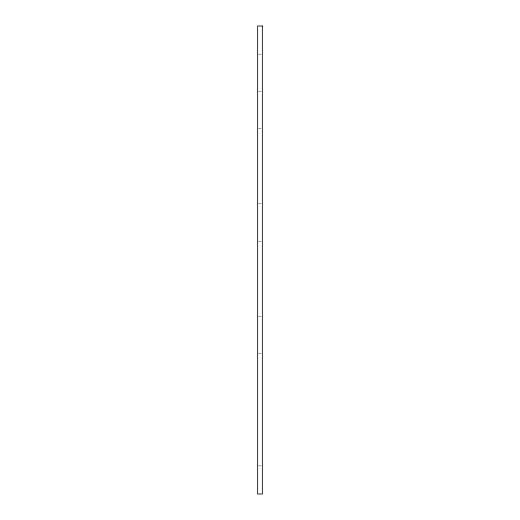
<?xml version="1.0" encoding="UTF-8"?>
<svg xmlns="http://www.w3.org/2000/svg" width="520" height="520" viewBox="0 0 520 520"><rect width="100%" height="100%" fill="white"/><g stroke="black" fill="none" stroke-linecap="round" stroke-linejoin="round"><path stroke-width="0.39" stroke-dasharray="2.6 1.95" d="M258.44 54.139L261.56 54.139M258.44 91.182L262.346 91.182M258.44 128.7L262.346 128.7M258.44 203.73L262.346 203.73M258.44 241.241L262.346 241.241M258.44 316.271L262.346 316.271M258.44 353.788L262.346 353.788M258.44 465.862L261.56 465.862"/><path stroke-width="0.78" d="M262.346 26L257.654 26L257.654 494L262.346 494L262.346 26"/></g></svg>
